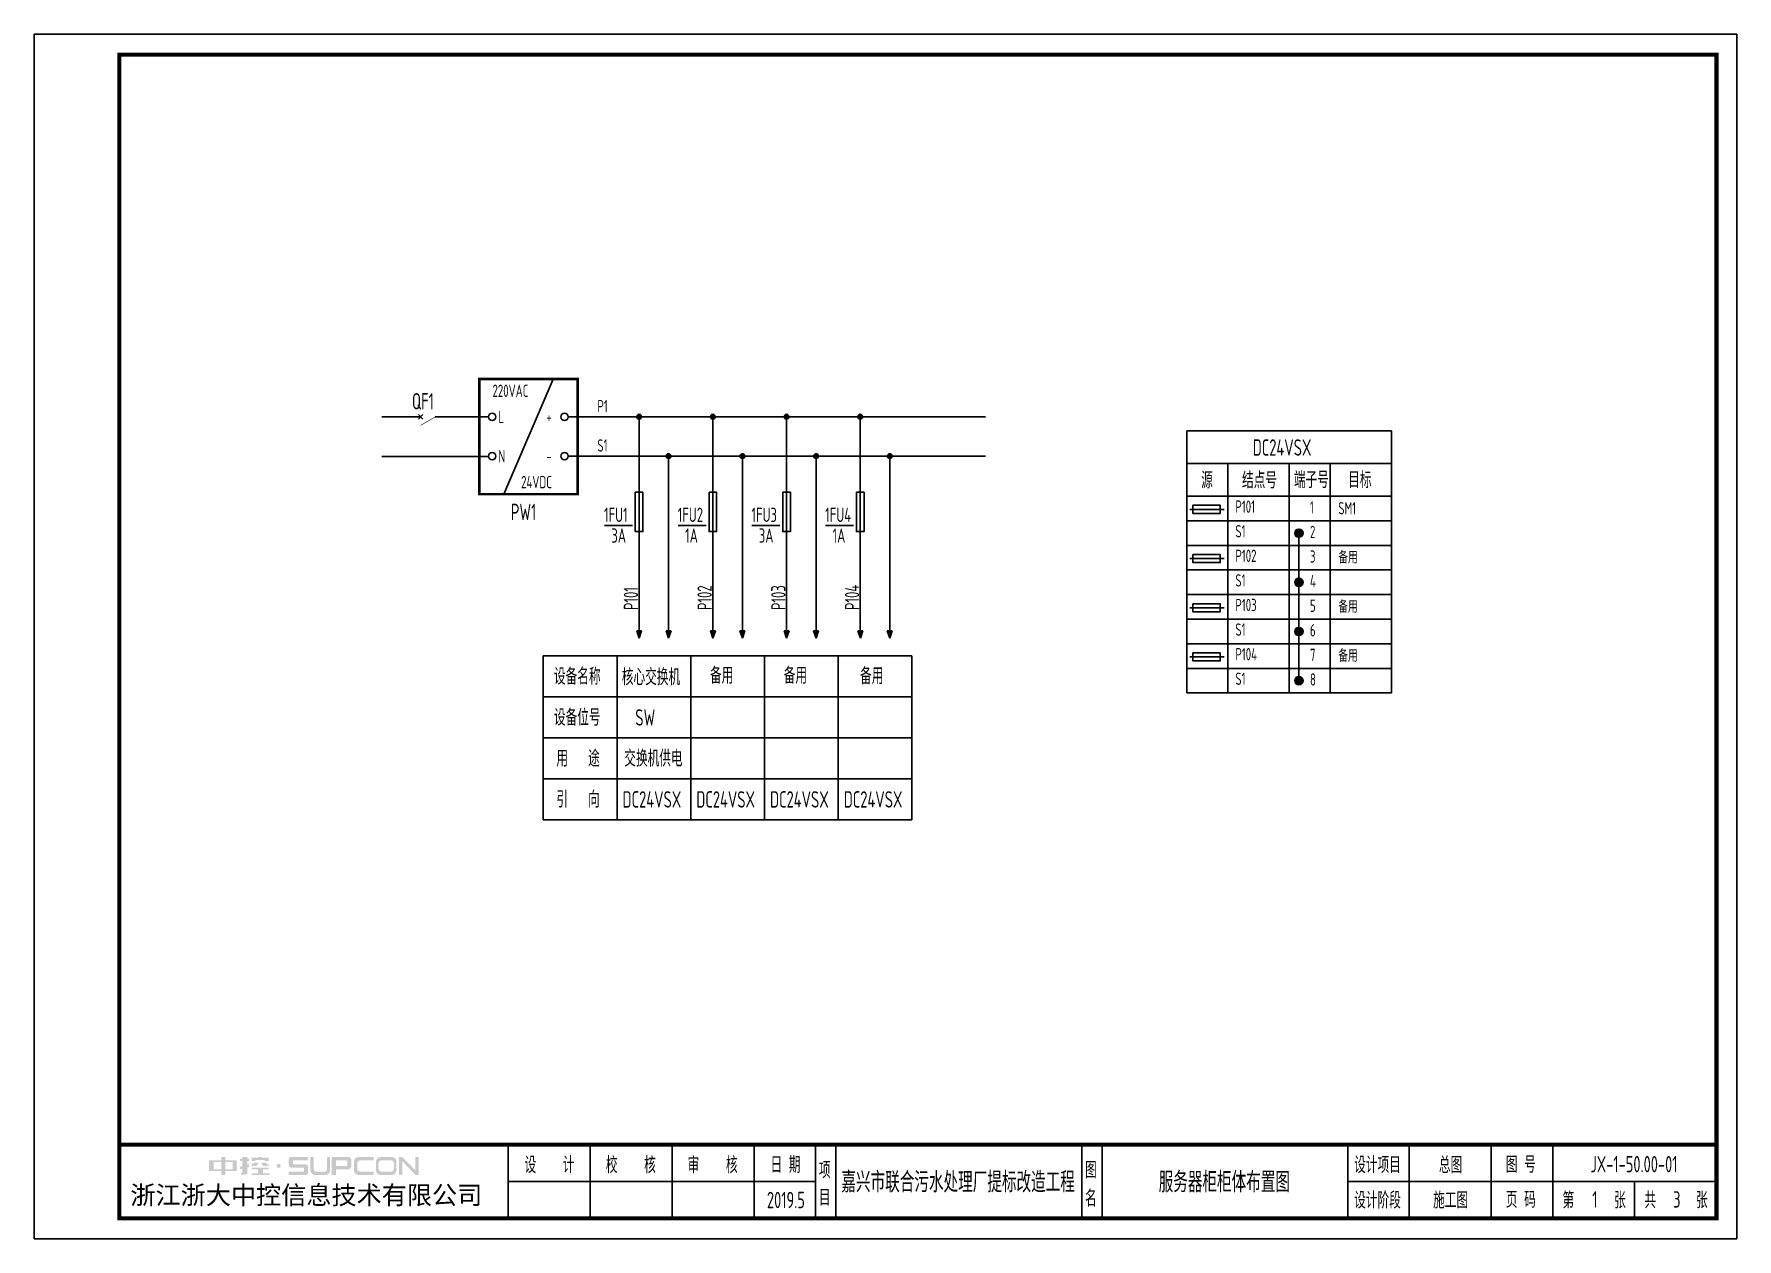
# Model space of a CAD drawing. Header units: millimetres. Extents: x 30557 to 235556, y -116603 to -73383.
# Drawn here: x 38824 to 42982, y -116603 to -113663 of the extents above; entities that cross this region are included whole.
import ezdxf
from ezdxf.enums import TextEntityAlignment as Align

# ---------------------------------------------------------------- set-up
doc = ezdxf.new("R2010")
doc.units = ezdxf.units.MM
for name, color, linetype in [('1', 3, 'Continuous'), ('ABDE_DENG', 4, 'Continuous'), ('AXIS', 4, 'Continuous'), ('HZ', 7, 'Continuous'), ('文本层', 2, 'Continuous')]:
    doc.layers.add(name, color=color, linetype=linetype)
doc.layers.add('_Drawing', color=7, linetype='Continuous', lineweight=25)
doc.styles.add('supcon', font='sceie.shx', dxfattribs={"width": 0.75, "height": 40, "bigfont": 'sceic.shx'})
doc.styles.add('SYS', font='romans.shx', dxfattribs={"width": 0.7})
doc.styles.add('Title', font='', dxfattribs={"height": 45})
doc.styles.get('Title').set_extended_font_data('SimHei')

# ---------------------------------------------------------------- blocks, each defined once
blk = doc.blocks.new('明细栏')
at = {"linetype": 'Continuous'}
for p, q in [((16969.9, 3253.9), (17149.9, 3253.9)), ((16969.9, 3253.9), (16969.9, 2853.9)), ((17149.9, 3253.9), (17149.9, 2853.9)), ((16969.9, 3153.9), (17149.9, 3153.9)), ((16969.9, 3053.9), (17149.9, 3053.9)), ((16969.9, 2953.9), (17149.9, 2953.9)), ((16969.9, 2853.9), (17149.9, 2853.9))]:
    blk.add_line(p, q, dxfattribs=at)
at = {"layer": '1', "color": 7, "style": 'supcon', "width": 0.75}
for s, p in [('设备名称', (16995.8, 3183.7)), ('设备位号', (16995.8, 3083.7)), ('用   途', (17001.8, 2983.7)), ('引   向', (17001.8, 2883.7))]:
    blk.add_text(s, height=40, dxfattribs=at).set_placement(p)
blk = doc.blocks.new('S_301')
at = {"color": 0, "const_width": 0.3}
blk.add_lwpolyline([(0, -7.5), (-4.3, -0.06)], dxfattribs=at)
at = {"color": 0}
for points in [[(0, 0), (0, 5.72)], [(0, -7.5), (0, -10)]]:
    blk.add_lwpolyline(points, dxfattribs=at)
at = {"layer": 'HZ', "color": 7, "linetype": 'Continuous', "style": 'SYS', "width": 0.7, "flags": 1}
for tag in ['XYVALUE', 'VALUE']:
    blk.add_attdef(tag, text='', height=0.02, dxfattribs=at).set_placement((-0.55, 8.72), align=Align.MIDDLE)
blk = doc.blocks.new('1P断路器')
at = {"layer": '1', "color": 4}
for p, q in [((10913.1, 36538.9), (10903.8, 36530.3)), ((10913.1, 36530.3), (10903.8, 36538.9))]:
    blk.add_line(p, q, dxfattribs=at)
at = {"layer": 'ABDE_DENG', "linetype": 'Continuous', "xscale": 4, "yscale": 4, "zscale": 4}
blk.add_blockref('S_301', (10908.5, 36534.6), dxfattribs=at)
blk = doc.blocks.new('24VSX备用')
blk.add_hatch(color=256).paths.add_polyline_path([(23000.1, 4147.3, 1), (23020.1, 4147.3, 1)])
at = {"lineweight": -3}
for p, q in [((22736.5, 4237.3), (22736.5, 4117.3)), ((22736.5, 4237.3), (23236.5, 4237.3)), ((22836.5, 4237.3), (22836.5, 4117.3)), ((22986.5, 4237.3), (22986.5, 4117.3)), ((23086.5, 4237.3), (23086.5, 4117.3)), ((23236.5, 4237.3), (23236.5, 4117.3)), ((22736.5, 4177.3), (23236.5, 4177.3)), ((22736.5, 4117.3), (23236.5, 4117.3))]:
    blk.add_line(p, q, dxfattribs=at)
blk.add_line((22743.8, 4205.3), (22827.7, 4205.3))
blk.add_lwpolyline([(22751.4, 4215.1), (22818, 4215.1), (22818, 4195.5), (22751.4, 4195.5)], close=True)
blk.add_circle((23010.1, 4147.3), 10)
blk = doc.blocks.new('DC24VSX标题栏')
at = {"lineweight": -3}
for p, q in [((22141, 3743.9), (22641, 3743.9)), ((22141, 3743.9), (22141, 3583.9)), ((22641, 3743.9), (22641, 3583.9)), ((22141, 3663.9), (22641, 3663.9)), ((22241, 3663.9), (22241, 3583.9)), ((22391, 3663.9), (22391, 3583.9)), ((22491, 3663.9), (22491, 3583.9)), ((22141, 3583.9), (22641, 3583.9))]:
    blk.add_line(p, q, dxfattribs=at)
at = {"layer": '文本层', "color": 0, "style": 'supcon', "width": 0.75}
for s, p in [('源', (22175.8, 3602.9)), ('结点号 ', (22275.6, 3602.9)), ('端子号', (22402.3, 3603.8)), ('目标', (22534.9, 3603.8))]:
    blk.add_text(s, height=40, dxfattribs=at).set_placement(p)
blk = doc.blocks.new('中控·SUPCON')
at = {"linetype": 'Continuous'}
h = blk.add_hatch(color=2, dxfattribs=at)
h.dxf.hatch_style = 1
h.paths.add_polyline_path([(34, 33), (20, 33), (20, 37), (15, 37), (15, 36), (15, 33), (0, 33), (0, 20), (13, 20), (15, 20), (15, 15), (20, 15), (20, 20), (22, 20), (34, 20)])
h.paths.add_polyline_path([(20, 30), (20, 31), (29, 31), (29, 22), (20, 22)], flags=16)
h.paths.add_polyline_path([(15, 30), (15, 22), (6, 22), (6, 31), (15, 31)], flags=16)
h.paths.add_polyline_path([(47, 32), (49, 32), (49, 35), (47, 35), (47, 37), (41, 37), (41, 35), (38, 35), (38, 32), (41, 32), (41, 25.8), (38, 25), (38, 22), (41, 22.8), (41, 18.3), (39, 17), (39, 15), (47, 16), (47, 24.5), (49, 25), (49, 28), (47, 27.5)])
h.paths.add_polyline_path([(61, 30), (55, 30), (52, 28), (52, 26), (58, 26)])
h.paths.add_polyline_path([(73, 28), (71, 28), (70, 30), (64, 30), (66, 26), (73, 26)])
h.paths.add_polyline_path([(73, 36), (64.6, 36), (64.6, 37), (60.4, 37), (60.4, 36), (52, 36), (52, 32), (56.8, 32), (56.8, 33.1), (68.2, 33.1), (68.2, 32), (73, 32)])
h.paths.add_polyline_path([(66, 22), (73, 22), (73, 24), (52, 24), (52, 22), (60, 22), (60, 17), (52, 17), (52, 15), (74, 15), (74, 17), (66, 17)])
h.paths.add_polyline_path([(82.7, 26.1, 1), (87.6, 26.1, 1)])
h.paths.add_polyline_path([(118, 28), (103.5, 28, -0.414214), (102.5, 29), (102.5, 32, -0.414214), (103.5, 33), (121, 33), (121, 37), (100.5, 37, 0.414214), (97.5, 34), (97.5, 27, 0.414214), (100.5, 24), (115, 24, -0.414214), (116, 23), (116, 20, -0.414214), (115, 19), (97.5, 19), (97.5, 15), (118, 15, 0.414214), (121, 18), (121, 25, 0.414214)])
h.paths.add_polyline_path([(128, 37), (124, 37), (124, 36), (124, 21, 0.414214), (130, 15), (142, 15, 0.414214), (148, 21), (148, 37), (144, 37), (144, 22, -0.414214), (141, 19), (131, 19, -0.414214), (128, 22)])
h.paths.add_polyline_path([(174, 26), (174, 33, 0.414214), (170, 37), (150, 37), (150, 36), (150, 15), (155, 15), (155, 22), (170, 22, 0.414214)])
h.paths.add_polyline_path([(167, 26), (155, 26), (155, 33), (167, 33, -0.414214), (169, 31), (169, 28, -0.414214)], flags=16)
h.paths.add_polyline_path([(201, 19), (185, 19, -0.414214), (181, 23), (181, 29, -0.414214), (185, 33), (201, 33), (201, 37), (183, 37, 0.414214), (177, 31), (177, 21, 0.414214), (183, 15), (201, 15)])
h.paths.add_polyline_path([(229, 21), (229, 31, 0.414214), (223, 37), (210, 37, 0.414214), (204, 31), (204, 21, 0.414214), (210, 15), (223, 15, 0.414214)])
h.paths.add_polyline_path([(207, 23), (207, 29, -0.414214), (211, 33), (222, 33, -0.414214), (226, 29), (226, 23, -0.414214), (222, 19), (211, 19, -0.414214)], flags=16)
h.paths.add_polyline_path([(236, 32.1), (252, 15), (256, 15), (256, 37), (252, 37), (252, 21), (236, 37), (232, 37), (232, 36), (232, 15), (236, 15)])
h = blk.add_hatch(color=2, dxfattribs=at)
h.dxf.hatch_style = 1
h.paths.add_polyline_path([(34, 33), (20, 33), (20, 37), (15, 37), (15, 36), (15, 33), (0, 33), (0, 20), (13, 20), (15, 20), (15, 15), (20, 15), (20, 20), (22, 20), (34, 20)])
h.paths.add_polyline_path([(20, 30), (20, 31), (29, 31), (29, 22), (20, 22)], flags=16)
h.paths.add_polyline_path([(15, 30), (15, 22), (6, 22), (6, 31), (15, 31)], flags=16)
h.paths.add_polyline_path([(47, 32), (49, 32), (49, 35), (47, 35), (47, 37), (41, 37), (41, 35), (38, 35), (38, 32), (41, 32), (41, 25.8), (38, 25), (38, 22), (41, 22.8), (41, 18.3), (39, 17), (39, 15), (47, 16), (47, 24.5), (49, 25), (49, 28), (47, 27.5)])
h.paths.add_polyline_path([(61, 30), (55, 30), (52, 28), (52, 26), (58, 26)])
h.paths.add_polyline_path([(73, 28), (71, 28), (70, 30), (64, 30), (66, 26), (73, 26)])
h.paths.add_polyline_path([(73, 36), (64.6, 36), (64.6, 37), (60.4, 37), (60.4, 36), (52, 36), (52, 32), (56.8, 32), (56.8, 33.1), (68.2, 33.1), (68.2, 32), (73, 32)])
h.paths.add_polyline_path([(66, 22), (73, 22), (73, 24), (52, 24), (52, 22), (60, 22), (60, 17), (52, 17), (52, 15), (74, 15), (74, 17), (66, 17)])
h.paths.add_polyline_path([(82.7, 26.1, 1), (87.6, 26.1, 1)])
h.paths.add_polyline_path([(118, 28), (103.5, 28, -0.414214), (102.5, 29), (102.5, 32, -0.414214), (103.5, 33), (121, 33), (121, 37), (100.5, 37, 0.414214), (97.5, 34), (97.5, 27, 0.414214), (100.5, 24), (115, 24, -0.414214), (116, 23), (116, 20, -0.414214), (115, 19), (97.5, 19), (97.5, 15), (118, 15, 0.414214), (121, 18), (121, 25, 0.414214)])
h.paths.add_polyline_path([(128, 37), (124, 37), (124, 36), (124, 21, 0.414214), (130, 15), (142, 15, 0.414214), (148, 21), (148, 37), (144, 37), (144, 22, -0.414214), (141, 19), (131, 19, -0.414214), (128, 22)])
h.paths.add_polyline_path([(174, 26), (174, 33, 0.414214), (170, 37), (150, 37), (150, 36), (150, 15), (155, 15), (155, 22), (170, 22, 0.414214)])
h.paths.add_polyline_path([(167, 26), (155, 26), (155, 33), (167, 33, -0.414214), (169, 31), (169, 28, -0.414214)], flags=16)
h.paths.add_polyline_path([(201, 19), (185, 19, -0.414214), (181, 23), (181, 29, -0.414214), (185, 33), (201, 33), (201, 37), (183, 37, 0.414214), (177, 31), (177, 21, 0.414214), (183, 15), (201, 15)])
h.paths.add_polyline_path([(229, 21), (229, 31, 0.414214), (223, 37), (210, 37, 0.414214), (204, 31), (204, 21, 0.414214), (210, 15), (223, 15, 0.414214)])
h.paths.add_polyline_path([(207, 23), (207, 29, -0.414214), (211, 33), (222, 33, -0.414214), (226, 29), (226, 23, -0.414214), (222, 19), (211, 19, -0.414214)], flags=16)
h.paths.add_polyline_path([(236, 32.1), (252, 15), (256, 15), (256, 37), (252, 37), (252, 21), (236, 37), (232, 37), (232, 36), (232, 15), (236, 15)])
h = blk.add_hatch(color=2, dxfattribs=at)
h.dxf.hatch_style = 1
h.paths.add_polyline_path([(34, 33), (20, 33), (20, 37), (15, 37), (15, 36), (15, 33), (0, 33), (0, 20), (13, 20), (15, 20), (15, 15), (20, 15), (20, 20), (22, 20), (34, 20)])
h.paths.add_polyline_path([(20, 30), (20, 31), (29, 31), (29, 22), (20, 22)], flags=16)
h.paths.add_polyline_path([(15, 30), (15, 22), (6, 22), (6, 31), (15, 31)], flags=16)
h.paths.add_polyline_path([(47, 32), (49, 32), (49, 35), (47, 35), (47, 37), (41, 37), (41, 35), (38, 35), (38, 32), (41, 32), (41, 25.8), (38, 25), (38, 22), (41, 22.8), (41, 18.3), (39, 17), (39, 15), (47, 16), (47, 24.5), (49, 25), (49, 28), (47, 27.5)])
h.paths.add_polyline_path([(61, 30), (55, 30), (52, 28), (52, 26), (58, 26)])
h.paths.add_polyline_path([(73, 28), (71, 28), (70, 30), (64, 30), (66, 26), (73, 26)])
h.paths.add_polyline_path([(73, 36), (64.6, 36), (64.6, 37), (60.4, 37), (60.4, 36), (52, 36), (52, 32), (56.8, 32), (56.8, 33.1), (68.2, 33.1), (68.2, 32), (73, 32)])
h.paths.add_polyline_path([(66, 22), (73, 22), (73, 24), (52, 24), (52, 22), (60, 22), (60, 17), (52, 17), (52, 15), (74, 15), (74, 17), (66, 17)])
h.paths.add_polyline_path([(82.7, 26.1, 1), (87.6, 26.1, 1)])
h.paths.add_polyline_path([(118, 28), (103.5, 28, -0.414214), (102.5, 29), (102.5, 32, -0.414214), (103.5, 33), (121, 33), (121, 37), (100.5, 37, 0.414214), (97.5, 34), (97.5, 27, 0.414214), (100.5, 24), (115, 24, -0.414214), (116, 23), (116, 20, -0.414214), (115, 19), (97.5, 19), (97.5, 15), (118, 15, 0.414214), (121, 18), (121, 25, 0.414214)])
h.paths.add_polyline_path([(128, 37), (124, 37), (124, 36), (124, 21, 0.414214), (130, 15), (142, 15, 0.414214), (148, 21), (148, 37), (144, 37), (144, 22, -0.414214), (141, 19), (131, 19, -0.414214), (128, 22)])
h.paths.add_polyline_path([(174, 26), (174, 33, 0.414214), (170, 37), (150, 37), (150, 36), (150, 15), (155, 15), (155, 22), (170, 22, 0.414214)])
h.paths.add_polyline_path([(167, 26), (155, 26), (155, 33), (167, 33, -0.414214), (169, 31), (169, 28, -0.414214)], flags=16)
h.paths.add_polyline_path([(201, 19), (185, 19, -0.414214), (181, 23), (181, 29, -0.414214), (185, 33), (201, 33), (201, 37), (183, 37, 0.414214), (177, 31), (177, 21, 0.414214), (183, 15), (201, 15)])
h.paths.add_polyline_path([(229, 21), (229, 31, 0.414214), (223, 37), (210, 37, 0.414214), (204, 31), (204, 21, 0.414214), (210, 15), (223, 15, 0.414214)])
h.paths.add_polyline_path([(207, 23), (207, 29, -0.414214), (211, 33), (222, 33, -0.414214), (226, 29), (226, 23, -0.414214), (222, 19), (211, 19, -0.414214)], flags=16)
h.paths.add_polyline_path([(236, 32.1), (252, 15), (256, 15), (256, 37), (252, 37), (252, 21), (236, 37), (232, 37), (232, 36), (232, 15), (236, 15)])
h = blk.add_hatch(color=2, dxfattribs=at)
h.dxf.hatch_style = 1
h.paths.add_polyline_path([(34, 33), (20, 33), (20, 37), (15, 37), (15, 36), (15, 33), (0, 33), (0, 20), (13, 20), (15, 20), (15, 15), (20, 15), (20, 20), (22, 20), (34, 20)])
h.paths.add_polyline_path([(20, 30), (20, 31), (29, 31), (29, 22), (20, 22)], flags=16)
h.paths.add_polyline_path([(15, 30), (15, 22), (6, 22), (6, 31), (15, 31)], flags=16)
h.paths.add_polyline_path([(47, 32), (49, 32), (49, 35), (47, 35), (47, 37), (41, 37), (41, 35), (38, 35), (38, 32), (41, 32), (41, 25.8), (38, 25), (38, 22), (41, 22.8), (41, 18.3), (39, 17), (39, 15), (47, 16), (47, 24.5), (49, 25), (49, 28), (47, 27.5)])
h.paths.add_polyline_path([(61, 30), (55, 30), (52, 28), (52, 26), (58, 26)])
h.paths.add_polyline_path([(73, 28), (71, 28), (70, 30), (64, 30), (66, 26), (73, 26)])
h.paths.add_polyline_path([(73, 36), (64.6, 36), (64.6, 37), (60.4, 37), (60.4, 36), (52, 36), (52, 32), (56.8, 32), (56.8, 33.1), (68.2, 33.1), (68.2, 32), (73, 32)])
h.paths.add_polyline_path([(66, 22), (73, 22), (73, 24), (52, 24), (52, 22), (60, 22), (60, 17), (52, 17), (52, 15), (74, 15), (74, 17), (66, 17)])
h.paths.add_polyline_path([(82.7, 26.1, 1), (87.6, 26.1, 1)])
h.paths.add_polyline_path([(118, 28), (103.5, 28, -0.414214), (102.5, 29), (102.5, 32, -0.414214), (103.5, 33), (121, 33), (121, 37), (100.5, 37, 0.414214), (97.5, 34), (97.5, 27, 0.414214), (100.5, 24), (115, 24, -0.414214), (116, 23), (116, 20, -0.414214), (115, 19), (97.5, 19), (97.5, 15), (118, 15, 0.414214), (121, 18), (121, 25, 0.414214)])
h.paths.add_polyline_path([(128, 37), (124, 37), (124, 36), (124, 21, 0.414214), (130, 15), (142, 15, 0.414214), (148, 21), (148, 37), (144, 37), (144, 22, -0.414214), (141, 19), (131, 19, -0.414214), (128, 22)])
h.paths.add_polyline_path([(174, 26), (174, 33, 0.414214), (170, 37), (150, 37), (150, 36), (150, 15), (155, 15), (155, 22), (170, 22, 0.414214)])
h.paths.add_polyline_path([(167, 26), (155, 26), (155, 33), (167, 33, -0.414214), (169, 31), (169, 28, -0.414214)], flags=16)
h.paths.add_polyline_path([(201, 19), (185, 19, -0.414214), (181, 23), (181, 29, -0.414214), (185, 33), (201, 33), (201, 37), (183, 37, 0.414214), (177, 31), (177, 21, 0.414214), (183, 15), (201, 15)])
h.paths.add_polyline_path([(229, 21), (229, 31, 0.414214), (223, 37), (210, 37, 0.414214), (204, 31), (204, 21, 0.414214), (210, 15), (223, 15, 0.414214)])
h.paths.add_polyline_path([(207, 23), (207, 29, -0.414214), (211, 33), (222, 33, -0.414214), (226, 29), (226, 23, -0.414214), (222, 19), (211, 19, -0.414214)], flags=16)
h.paths.add_polyline_path([(236, 32.1), (252, 15), (256, 15), (256, 37), (252, 37), (252, 21), (236, 37), (232, 37), (232, 36), (232, 15), (236, 15)])
h = blk.add_hatch(color=2, dxfattribs=at)
h.dxf.hatch_style = 1
h.paths.add_polyline_path([(34, 33), (20, 33), (20, 37), (15, 37), (15, 36), (15, 33), (0, 33), (0, 20), (13, 20), (15, 20), (15, 15), (20, 15), (20, 20), (22, 20), (34, 20)])
h.paths.add_polyline_path([(20, 30), (20, 31), (29, 31), (29, 22), (20, 22)], flags=16)
h.paths.add_polyline_path([(15, 30), (15, 22), (6, 22), (6, 31), (15, 31)], flags=16)
h.paths.add_polyline_path([(47, 32), (49, 32), (49, 35), (47, 35), (47, 37), (41, 37), (41, 35), (38, 35), (38, 32), (41, 32), (41, 25.8), (38, 25), (38, 22), (41, 22.8), (41, 18.3), (39, 17), (39, 15), (47, 16), (47, 24.5), (49, 25), (49, 28), (47, 27.5)])
h.paths.add_polyline_path([(61, 30), (55, 30), (52, 28), (52, 26), (58, 26)])
h.paths.add_polyline_path([(73, 28), (71, 28), (70, 30), (64, 30), (66, 26), (73, 26)])
h.paths.add_polyline_path([(73, 36), (64.6, 36), (64.6, 37), (60.4, 37), (60.4, 36), (52, 36), (52, 32), (56.8, 32), (56.8, 33.1), (68.2, 33.1), (68.2, 32), (73, 32)])
h.paths.add_polyline_path([(66, 22), (73, 22), (73, 24), (52, 24), (52, 22), (60, 22), (60, 17), (52, 17), (52, 15), (74, 15), (74, 17), (66, 17)])
h.paths.add_polyline_path([(82.7, 26.1, 1), (87.6, 26.1, 1)])
h.paths.add_polyline_path([(118, 28), (103.5, 28, -0.414214), (102.5, 29), (102.5, 32, -0.414214), (103.5, 33), (121, 33), (121, 37), (100.5, 37, 0.414214), (97.5, 34), (97.5, 27, 0.414214), (100.5, 24), (115, 24, -0.414214), (116, 23), (116, 20, -0.414214), (115, 19), (97.5, 19), (97.5, 15), (118, 15, 0.414214), (121, 18), (121, 25, 0.414214)])
h.paths.add_polyline_path([(128, 37), (124, 37), (124, 36), (124, 21, 0.414214), (130, 15), (142, 15, 0.414214), (148, 21), (148, 37), (144, 37), (144, 22, -0.414214), (141, 19), (131, 19, -0.414214), (128, 22)])
h.paths.add_polyline_path([(174, 26), (174, 33, 0.414214), (170, 37), (150, 37), (150, 36), (150, 15), (155, 15), (155, 22), (170, 22, 0.414214)])
h.paths.add_polyline_path([(167, 26), (155, 26), (155, 33), (167, 33, -0.414214), (169, 31), (169, 28, -0.414214)], flags=16)
h.paths.add_polyline_path([(201, 19), (185, 19, -0.414214), (181, 23), (181, 29, -0.414214), (185, 33), (201, 33), (201, 37), (183, 37, 0.414214), (177, 31), (177, 21, 0.414214), (183, 15), (201, 15)])
h.paths.add_polyline_path([(229, 21), (229, 31, 0.414214), (223, 37), (210, 37, 0.414214), (204, 31), (204, 21, 0.414214), (210, 15), (223, 15, 0.414214)])
h.paths.add_polyline_path([(207, 23), (207, 29, -0.414214), (211, 33), (222, 33, -0.414214), (226, 29), (226, 23, -0.414214), (222, 19), (211, 19, -0.414214)], flags=16)
h.paths.add_polyline_path([(236, 32.1), (252, 15), (256, 15), (256, 37), (252, 37), (252, 21), (236, 37), (232, 37), (232, 36), (232, 15), (236, 15)])
h = blk.add_hatch(color=2, dxfattribs=at)
h.dxf.hatch_style = 1
h.paths.add_polyline_path([(34, 33), (20, 33), (20, 37), (15, 37), (15, 36), (15, 33), (0, 33), (0, 20), (13, 20), (15, 20), (15, 15), (20, 15), (20, 20), (22, 20), (34, 20)])
h.paths.add_polyline_path([(20, 30), (20, 31), (29, 31), (29, 22), (20, 22)], flags=16)
h.paths.add_polyline_path([(15, 30), (15, 22), (6, 22), (6, 31), (15, 31)], flags=16)
h.paths.add_polyline_path([(47, 32), (49, 32), (49, 35), (47, 35), (47, 37), (41, 37), (41, 35), (38, 35), (38, 32), (41, 32), (41, 25.8), (38, 25), (38, 22), (41, 22.8), (41, 18.3), (39, 17), (39, 15), (47, 16), (47, 24.5), (49, 25), (49, 28), (47, 27.5)])
h.paths.add_polyline_path([(61, 30), (55, 30), (52, 28), (52, 26), (58, 26)])
h.paths.add_polyline_path([(73, 28), (71, 28), (70, 30), (64, 30), (66, 26), (73, 26)])
h.paths.add_polyline_path([(73, 36), (64.6, 36), (64.6, 37), (60.4, 37), (60.4, 36), (52, 36), (52, 32), (56.8, 32), (56.8, 33.1), (68.2, 33.1), (68.2, 32), (73, 32)])
h.paths.add_polyline_path([(66, 22), (73, 22), (73, 24), (52, 24), (52, 22), (60, 22), (60, 17), (52, 17), (52, 15), (74, 15), (74, 17), (66, 17)])
h.paths.add_polyline_path([(82.7, 26.1, 1), (87.6, 26.1, 1)])
h.paths.add_polyline_path([(118, 28), (103.5, 28, -0.414214), (102.5, 29), (102.5, 32, -0.414214), (103.5, 33), (121, 33), (121, 37), (100.5, 37, 0.414214), (97.5, 34), (97.5, 27, 0.414214), (100.5, 24), (115, 24, -0.414214), (116, 23), (116, 20, -0.414214), (115, 19), (97.5, 19), (97.5, 15), (118, 15, 0.414214), (121, 18), (121, 25, 0.414214)])
h.paths.add_polyline_path([(128, 37), (124, 37), (124, 36), (124, 21, 0.414214), (130, 15), (142, 15, 0.414214), (148, 21), (148, 37), (144, 37), (144, 22, -0.414214), (141, 19), (131, 19, -0.414214), (128, 22)])
h.paths.add_polyline_path([(174, 26), (174, 33, 0.414214), (170, 37), (150, 37), (150, 36), (150, 15), (155, 15), (155, 22), (170, 22, 0.414214)])
h.paths.add_polyline_path([(167, 26), (155, 26), (155, 33), (167, 33, -0.414214), (169, 31), (169, 28, -0.414214)], flags=16)
h.paths.add_polyline_path([(201, 19), (185, 19, -0.414214), (181, 23), (181, 29, -0.414214), (185, 33), (201, 33), (201, 37), (183, 37, 0.414214), (177, 31), (177, 21, 0.414214), (183, 15), (201, 15)])
h.paths.add_polyline_path([(229, 21), (229, 31, 0.414214), (223, 37), (210, 37, 0.414214), (204, 31), (204, 21, 0.414214), (210, 15), (223, 15, 0.414214)])
h.paths.add_polyline_path([(207, 23), (207, 29, -0.414214), (211, 33), (222, 33, -0.414214), (226, 29), (226, 23, -0.414214), (222, 19), (211, 19, -0.414214)], flags=16)
h.paths.add_polyline_path([(236, 32.1), (252, 15), (256, 15), (256, 37), (252, 37), (252, 21), (236, 37), (232, 37), (232, 36), (232, 15), (236, 15)])
blk = doc.blocks.new('supcon图框')
at = {"linetype": 'Continuous'}
for p, q in [((6145.7, 4361.7), (1987.7, 4361.7)), ((1987.7, 4361.7), (1987.7, 1421.7)), ((6145.7, 1421.7), (6145.7, 4361.7)), ((1987.7, 1421.7), (6145.7, 1421.7))]:
    blk.add_line(p, q, dxfattribs=at)
for p, q in [((3145.7, 1651.7), (3145.7, 1471.7)), ((3345.7, 1651.7), (3345.7, 1471.7)), ((3545.7, 1651.7), (3545.7, 1471.7)), ((3745.7, 1651.7), (3745.7, 1471.7)), ((3895.7, 1651.7), (3895.7, 1471.7)), ((3945.7, 1651.7), (3945.7, 1471.7)), ((4545.7, 1651.7), (4545.7, 1471.7)), ((4595.7, 1651.7), (4595.7, 1471.7)), ((5195.7, 1651.7), (5195.7, 1471.7)), ((5345.7, 1651.7), (5345.7, 1471.7)), ((5545.7, 1651.7), (5545.7, 1471.7)), ((5695.7, 1651.7), (5695.7, 1471.7)), ((3145.7, 1561.7), (3895.7, 1561.7)), ((5195.7, 1561.7), (6095.7, 1561.7)), ((5895.7, 1561.7), (5895.7, 1471.7))]:
    blk.add_line(p, q)
at = {"linetype": 'Continuous', "const_width": 10}
blk.add_lwpolyline([(2195.7, 4311.7), (6095.7, 4311.7), (6095.7, 1471.7), (2195.7, 1471.7)], close=True, dxfattribs=at)
blk.add_lwpolyline([(2195.7, 1651.7), (6095.7, 1651.7)], dxfattribs=at)
at = {"linetype": 'Continuous', "xscale": 2, "yscale": 2, "zscale": 2}
blk.add_blockref('中控·SUPCON', (2414.6, 1547.7), dxfattribs=at)
at = {"style": 'supcon', "width": 0.75}
for s, p in [('设    计', (3246.2, 1604.2)), ('校    核', (3444.8, 1604.2)), ('审    核', (3644.5, 1604.2)), ('日 期', (3822.5, 1604.2)), ('设计项目', (5268, 1604.2)), ('图 号', (5618, 1604.2)), ('项', (3918.2, 1590.7)), ('图', (4568.2, 1590.7)), ('目', (3918.2, 1522.9)), ('名', (4568.2, 1522.9)), ('设计阶段', (5268, 1518.1)), ('施工图', (5446.5, 1518.1)), ('页 码', (5618, 1518.1)), ('第      张', (5797, 1518.1)), ('共      张', (5997, 1518.1))]:
    blk.add_text(s, height=40, dxfattribs=at).set_placement(p, align=Align.MIDDLE)
at = {"style": 'Title'}
blk.add_text('浙江浙大中控信息技术有限公司', height=45, dxfattribs=at).set_placement((2222.8, 1506.2))

msp = doc.modelspace()

# ---------------------------------------------------------------- hatches: boundary and pattern name
for points in [[(41902.9, -114881, 1), (41922.9, -114881, 1)], [(41902.9, -115001, 1), (41922.9, -115001, 1)], [(41902.9, -115121, 1), (41922.9, -115121, 1)], [(41902.9, -115241, 1), (41922.9, -115241, 1)]]:
    msp.add_hatch(color=256).paths.add_polyline_path(points)
at = {"layer": '1'}
h = msp.add_hatch(color=7, dxfattribs=at)
h.paths.add_polyline_path([(40301.9, -114591.1, 0.414214), (40296.1, -114596.9), (40301.9, -114596.9)])
h.paths.add_polyline_path([(40301.9, -114591.1), (40301.9, -114596.9), (40307.7, -114596.9, 0.414214)])
h.paths.add_polyline_path([(40307.7, -114596.9), (40296.1, -114596.9, 1)])
h = msp.add_hatch(color=7, dxfattribs=at)
h.paths.add_polyline_path([(40481.9, -114591.1, 0.414214), (40476.1, -114596.9), (40481.9, -114596.9)])
h.paths.add_polyline_path([(40481.9, -114591.1), (40481.9, -114596.9), (40487.7, -114596.9, 0.414214)])
h.paths.add_polyline_path([(40487.7, -114596.9), (40476.1, -114596.9, 1)])
h = msp.add_hatch(color=7, dxfattribs=at)
h.paths.add_polyline_path([(40661.9, -114591.1, 0.414214), (40656.1, -114596.9), (40661.9, -114596.9)])
h.paths.add_polyline_path([(40661.9, -114591.1), (40661.9, -114596.9), (40667.7, -114596.9, 0.414214)])
h.paths.add_polyline_path([(40667.7, -114596.9), (40656.1, -114596.9, 1)])
h = msp.add_hatch(color=7, dxfattribs=at)
h.paths.add_polyline_path([(40841.9, -114591.1, 0.414214), (40836.1, -114596.9), (40841.9, -114596.9)])
h.paths.add_polyline_path([(40841.9, -114591.1), (40841.9, -114596.9), (40847.7, -114596.9, 0.414214)])
h.paths.add_polyline_path([(40847.7, -114596.9), (40836.1, -114596.9, 1)])
h = msp.add_hatch(color=7, dxfattribs=at)
h.paths.add_polyline_path([(40373.9, -114687.3, 0.414214), (40368.1, -114693), (40373.9, -114693)])
h.paths.add_polyline_path([(40373.9, -114687.3), (40373.9, -114693), (40379.7, -114693, 0.414214)])
h.paths.add_polyline_path([(40379.7, -114693), (40368.1, -114693, 1)])
h = msp.add_hatch(color=7, dxfattribs=at)
h.paths.add_polyline_path([(40553.9, -114687.3, 0.414214), (40548.1, -114693), (40553.9, -114693)])
h.paths.add_polyline_path([(40553.9, -114687.3), (40553.9, -114693), (40559.7, -114693, 0.414214)])
h.paths.add_polyline_path([(40559.7, -114693), (40548.1, -114693, 1)])
h = msp.add_hatch(color=7, dxfattribs=at)
h.paths.add_polyline_path([(40733.9, -114687.3, 0.414214), (40728.1, -114693), (40733.9, -114693)])
h.paths.add_polyline_path([(40733.9, -114687.3), (40733.9, -114693), (40739.7, -114693, 0.414214)])
h.paths.add_polyline_path([(40739.7, -114693), (40728.1, -114693, 1)])
h = msp.add_hatch(color=7, dxfattribs=at)
h.paths.add_polyline_path([(40913.9, -114687.3, 0.414214), (40908.1, -114693), (40913.9, -114693)])
h.paths.add_polyline_path([(40913.9, -114687.3), (40913.9, -114693), (40919.7, -114693, 0.414214)])
h.paths.add_polyline_path([(40919.7, -114693), (40908.1, -114693, 1)])
for color, points in [(37, [(40302, -115119.3), (40296, -115119.3), (40302, -115137.3), (40308, -115119.3)]), (5, [(40379.9, -115119.3), (40373.9, -115119.3), (40367.9, -115119.3), (40373.9, -115137.3)]), (37, [(40482, -115119.3), (40476, -115119.3), (40482, -115137.3), (40488, -115119.3)]), (5, [(40559.9, -115119.3), (40553.9, -115119.3), (40547.9, -115119.3), (40553.9, -115137.3)]), (37, [(40662, -115119.3), (40656, -115119.3), (40662, -115137.3), (40668, -115119.3)]), (5, [(40739.9, -115119.3), (40733.9, -115119.3), (40727.9, -115119.3), (40733.9, -115137.3)]), (37, [(40842, -115119.3), (40836, -115119.3), (40842, -115137.3), (40848, -115119.3)]), (5, [(40919.9, -115119.3), (40913.9, -115119.3), (40907.9, -115119.3), (40913.9, -115137.3)])]:
    msp.add_hatch(color=color, dxfattribs=at).paths.add_polyline_path(points)

# ---------------------------------------------------------------- linework, layer by layer
for p, q in [((41646.6, -114823), (41730.5, -114823)), ((40217.2, -114862.8), (40285.6, -114862.8)), ((40397.2, -114862.8), (40465.6, -114862.8)), ((40577.2, -114862.8), (40645.6, -114862.8)), ((40757.2, -114862.8), (40825.6, -114862.8)), ((41646.6, -114943), (41730.5, -114943)), ((41646.6, -115063), (41730.5, -115063))]:
    msp.add_line(p, q)
at = {"color": 3, "linetype": 'Continuous'}
msp.add_line((41912.9, -114881), (41912.9, -115251), dxfattribs=at)
at = {"linetype": 'Continuous'}
for p, q in [((40247.9, -115180.7), (40427.9, -115180.7)), ((40247.9, -115180.7), (40247.9, -115580.7)), ((40427.9, -115180.7), (40607.9, -115180.7)), ((40427.9, -115180.7), (40427.9, -115580.7)), ((40427.9, -115180.7), (40427.9, -115580.7)), ((40607.9, -115180.7), (40787.9, -115180.7)), ((40607.9, -115180.7), (40607.9, -115580.7)), ((40607.9, -115180.7), (40607.9, -115580.7)), ((40787.9, -115180.7), (40967.9, -115180.7)), ((40787.9, -115180.7), (40787.9, -115580.7)), ((40787.9, -115180.7), (40787.9, -115580.7)), ((40967.9, -115180.7), (40967.9, -115580.7)), ((40967.9, -115180.7), (40967.9, -115580.7)), ((40247.9, -115280.7), (40427.9, -115280.7)), ((40427.9, -115280.7), (40607.9, -115280.7)), ((40607.9, -115280.7), (40787.9, -115280.7)), ((40787.9, -115280.7), (40967.9, -115280.7)), ((40247.9, -115380.7), (40427.9, -115380.7)), ((40427.9, -115380.7), (40787.9, -115380.7)), ((40787.9, -115380.7), (40967.9, -115380.7)), ((40247.9, -115480.7), (40427.9, -115480.7)), ((40427.9, -115480.7), (40607.9, -115480.7)), ((40607.9, -115480.7), (40787.9, -115480.7)), ((40787.9, -115480.7), (40967.9, -115480.7)), ((40427.9, -115580.7), (40247.9, -115580.7)), ((40607.9, -115580.7), (40427.9, -115580.7)), ((40787.9, -115580.7), (40607.9, -115580.7)), ((40967.9, -115580.7), (40787.9, -115580.7))]:
    msp.add_line(p, q, dxfattribs=at)
at = {"lineweight": -3, "const_width": 6}
msp.add_lwpolyline([(39911.7, -114785.9), (40151.7, -114785.9), (40151.7, -114505), (39911.7, -114505)], close=True, dxfattribs=at)
for points in [[(41654.1, -114813.2), (41720.7, -114813.2), (41720.7, -114832.8), (41654.1, -114832.8)], [(41654.1, -114933.2), (41720.7, -114933.2), (41720.7, -114952.8), (41654.1, -114952.8)], [(41654.1, -115053.2), (41720.7, -115053.2), (41720.7, -115072.8), (41654.1, -115072.8)]]:
    msp.add_lwpolyline(points, close=True)
for centre in [(41912.9, -114881), (41912.9, -115001), (41912.9, -115121), (41912.9, -115241)]:
    msp.add_circle(centre, 10)
at = {"layer": '1', "color": 7}
msp.add_line((39971.7, -114785.9), (40091.7, -114505), dxfattribs=at)
at = {"layer": '1', "color": 37}
for p, q in [((40128.6, -114597), (41148, -114597)), ((40301.9, -114781.2), (40301.9, -114596.9)), ((40481.9, -114781.2), (40481.9, -114596.9)), ((40661.9, -114781.2), (40661.9, -114596.9)), ((40841.9, -114781.2), (40841.9, -114596.9)), ((40301.9, -114877.4), (40301.9, -115119.3)), ((40481.9, -114877.4), (40481.9, -115119.3)), ((40661.9, -114877.4), (40661.9, -115119.3)), ((40841.9, -114877.4), (40841.9, -115119.3))]:
    msp.add_line(p, q, dxfattribs=at)
at = {"layer": '1', "color": 150}
msp.add_line((39674, -114693.7), (39934.1, -114693.7), dxfattribs=at)
at = {"layer": '1', "color": 5}
for p, q in [((40128.6, -114693), (41147.9, -114693)), ((40373.9, -114693), (40373.9, -115119.3)), ((40553.9, -114693), (40553.9, -115119.3)), ((40733.9, -114693), (40733.9, -115119.3)), ((40913.9, -114693), (40913.9, -115119.3)), ((40373.9, -115119.3), (40367.9, -115119.3)), ((40367.9, -115119.3), (40373.9, -115137.3)), ((40367.9, -115119.3), (40373.9, -115137.3)), ((40379.9, -115119.3), (40373.9, -115137.3)), ((40373.9, -115119.3), (40379.9, -115119.3)), ((40379.9, -115119.3), (40373.9, -115137.3)), ((40553.9, -115119.3), (40547.9, -115119.3)), ((40547.9, -115119.3), (40553.9, -115137.3)), ((40547.9, -115119.3), (40553.9, -115137.3)), ((40559.9, -115119.3), (40553.9, -115137.3)), ((40553.9, -115119.3), (40559.9, -115119.3)), ((40559.9, -115119.3), (40553.9, -115137.3)), ((40733.9, -115119.3), (40727.9, -115119.3)), ((40727.9, -115119.3), (40733.9, -115137.3)), ((40727.9, -115119.3), (40733.9, -115137.3)), ((40739.9, -115119.3), (40733.9, -115137.3)), ((40733.9, -115119.3), (40739.9, -115119.3)), ((40739.9, -115119.3), (40733.9, -115137.3)), ((40913.9, -115119.3), (40907.9, -115119.3)), ((40907.9, -115119.3), (40913.9, -115137.3)), ((40907.9, -115119.3), (40913.9, -115137.3)), ((40919.9, -115119.3), (40913.9, -115137.3)), ((40913.9, -115119.3), (40919.9, -115119.3)), ((40919.9, -115119.3), (40913.9, -115137.3))]:
    msp.add_line(p, q, dxfattribs=at)
at = {"layer": '1', "color": 37, "linetype": 'Continuous'}
for p, q in [((40296, -115119.3), (40302, -115137.3)), ((40302, -115119.3), (40296, -115119.3)), ((40302, -115119.3), (40308, -115119.3)), ((40308, -115119.3), (40302, -115137.3)), ((40476, -115119.3), (40482, -115137.3)), ((40482, -115119.3), (40476, -115119.3)), ((40482, -115119.3), (40488, -115119.3)), ((40488, -115119.3), (40482, -115137.3)), ((40656, -115119.3), (40662, -115137.3)), ((40662, -115119.3), (40656, -115119.3)), ((40662, -115119.3), (40668, -115119.3)), ((40668, -115119.3), (40662, -115137.3)), ((40836, -115119.3), (40842, -115137.3)), ((40842, -115119.3), (40836, -115119.3)), ((40842, -115119.3), (40848, -115119.3)), ((40848, -115119.3), (40842, -115137.3))]:
    msp.add_line(p, q, dxfattribs=at)
at = {"layer": '1', "color": 7}
for centre, radius in [((39943.1, -114597.4), 8.99), ((40119.6, -114597.4), 8.99), ((40301.9, -114596.9), 5.76), ((40481.9, -114596.9), 5.76), ((40661.9, -114596.9), 5.76), ((40841.9, -114596.9), 5.76), ((39943.1, -114693.4), 8.99), ((40119.6, -114693.4), 8.99), ((40373.9, -114693), 5.76), ((40553.9, -114693), 5.76), ((40733.9, -114693), 5.76), ((40913.9, -114693), 5.76)]:
    msp.add_circle(centre, radius, dxfattribs=at)
at = {"layer": 'AXIS', "color": 1}
for p, q in [((39740.7, -114597.4), (39674, -114597.4)), ((39816.2, -114597.4), (39934.1, -114597.4))]:
    msp.add_line(p, q, dxfattribs=at)
at = {"layer": 'AXIS', "color": 0, "linetype": 'ByBlock'}
for p, q in [((40301.8, -114781.2), (40301.8, -114877.4)), ((40481.8, -114781.2), (40481.8, -114877.4)), ((40661.8, -114781.2), (40661.8, -114877.4)), ((40841.8, -114781.2), (40841.8, -114877.4))]:
    msp.add_line(p, q, dxfattribs=at)
for points in [[(40292.6, -114781.2), (40311.2, -114781.2), (40311.2, -114877.4), (40292.6, -114877.4)], [(40472.6, -114781.2), (40491.2, -114781.2), (40491.2, -114877.4), (40472.6, -114877.4)], [(40652.6, -114781.2), (40671.2, -114781.2), (40671.2, -114877.4), (40652.6, -114877.4)], [(40832.6, -114781.2), (40851.2, -114781.2), (40851.2, -114877.4), (40832.6, -114877.4)]]:
    msp.add_lwpolyline(points, close=True, dxfattribs=at)

# ---------------------------------------------------------------- block references
msp.add_blockref('supcon图框', (36836.8, -118025))
at = {"lineweight": -3, "xscale": 1.19999999999709, "yscale": 1.19999999999709, "zscale": 1.199999999997089, "rotation": 90}
msp.add_blockref('1P断路器', (83609.7, -127687.6), dxfattribs=at)
at = {"linetype": 'Continuous'}
for name, p in [('DC24VSX标题栏', (19498.3, -118375)), ('24VSX备用', (18902.7, -119028.3)), ('24VSX备用', (18902.7, -119148.3)), ('24VSX备用', (18902.7, -119268.3)), ('24VSX备用', (18902.7, -119388.3)), ('明细栏', (23098, -118434.6))]:
    msp.add_blockref(name, p, dxfattribs=at)

# ---------------------------------------------------------------- texts
at = {"color": 3, "style": 'supcon', "width": 0.75}
for s, p in [('P101', (41757.7, -114831.4)), ('SM1', (42009.1, -114835.3)), ('S1', (41757.7, -114891.4)), ('P102', (41757.7, -114951.4)), ('备用', (42009.1, -114955.3)), ('S1', (41757.7, -115011.4)), ('P103', (41757.7, -115071.4)), ('备用', (42009.1, -115075.3)), ('S1', (41757.7, -115131.4)), ('P104', (41757.7, -115191.4)), ('备用', (42009.1, -115195.3)), ('S1', (41757.7, -115251.4))]:
    msp.add_text(s, height=30, dxfattribs=at).set_placement(p)
for s, p in [('总图', (42283.2, -116420.8)), ('2019.5', (40660.3, -116508.3)), ('1', (42635.7, -116507))]:
    msp.add_text(s, height=40, dxfattribs=at).set_placement(p, align=Align.MIDDLE)
at = {"layer": '1', "color": 0, "style": 'supcon', "width": 0.75}
msp.add_text('QF1', height=40, dxfattribs=at).set_placement((39747.2, -114579.3))
at = {"layer": '1', "color": 7, "style": 'supcon', "width": 0.75}
for s, height, p in [('220VAC', 30, (39943.9, -114548.7)), ('L', 30, (39958.1, -114612.4)), ('+', 30, (40075.4, -114612.4)), ('N', 30, (39958.2, -114708.4)), ('-', 30, (40075.4, -114708.4)), ('24VDC', 30, (40013.7, -114771.4)), ('3A', 35, (40234.1, -114904.5)), ('1A', 35, (40414.1, -114904.5)), ('3A', 35, (40594.1, -114904.5)), ('1A', 35, (40774.1, -114904.5)), ('DC24VSX', 40, (40261.5, -115550.8)), ('DC24VSX', 40, (40441.5, -115550.8)), ('DC24VSX', 40, (40621.5, -115550.8)), ('DC24VSX', 40, (40801.5, -115550.8))]:
    msp.add_text(s, height=height, dxfattribs=at).set_placement(p)
at = {"layer": '1', "color": 3, "style": 'supcon', "width": 0.75}
for s, height, p in [('P1', 30, (40199.9, -114586.1)), ('S1', 30, (40199.9, -114682.1)), ('PW1', 40, (39988.5, -114849.4)), ('1FU1', 35, (40216.1, -114853.9)), ('1FU2', 35, (40396.1, -114853.9)), ('1FU3', 35, (40576.1, -114853.9)), ('1FU4', 35, (40756.1, -114853.9))]:
    msp.add_text(s, height=height, dxfattribs=at).set_placement(p)
for s, p in [('P102', (40479.5, -115068.8)), ('P104', (40839.5, -115068.8)), ('P101', (40299.5, -115068.8)), ('P103', (40659.5, -115068.8))]:
    msp.add_text(s, height=35, rotation=90.2156, dxfattribs=at).set_placement(p)
at = {"layer": '1', "style": 'supcon', "width": 0.75}
for s, p in [('核心交换机', (40259.6, -115252.3)), ('备用', (40475, -115248.6)), ('备用', (40655, -115248.6)), ('备用', (40841.4, -115249.7)), ('SW', (40292.5, -115350.8)), ('交换机供电', (40265.6, -115450.8))]:
    msp.add_text(s, height=40, dxfattribs=at).set_placement(p)
at = {"layer": '_Drawing', "color": 3, "style": 'supcon', "width": 0.75}
for s, height, p in [('JX-1-50.00-01', 40, (42731, -116420.8)), ('嘉兴市联合污水处理厂提标改造工程', 50, (41080.8, -116462.2)), ('服务器柜柜体布置图', 50, (41730.8, -116462.2)), ('3', 40, (42835.7, -116507))]:
    msp.add_text(s, height=height, dxfattribs=at).set_placement(p, align=Align.MIDDLE)
at = {"layer": '文本层', "color": 3, "style": 'supcon', "width": 0.75}
for s, height, p in [('DC24VSX', 40, (41800.1, -114692.1)), ('1', 30, (41939.9, -114833.1)), ('2', 30, (41939.9, -114893.1)), ('3', 30, (41939.9, -114953.1)), ('4', 30, (41939.9, -115013.1)), ('5', 30, (41939.9, -115073.1)), ('6', 30, (41939.9, -115133.1)), ('7', 30, (41939.9, -115193.1)), ('8', 30, (41939.9, -115253.1))]:
    msp.add_text(s, height=height, dxfattribs=at).set_placement(p)

doc.saveas('drawing.dxf')
